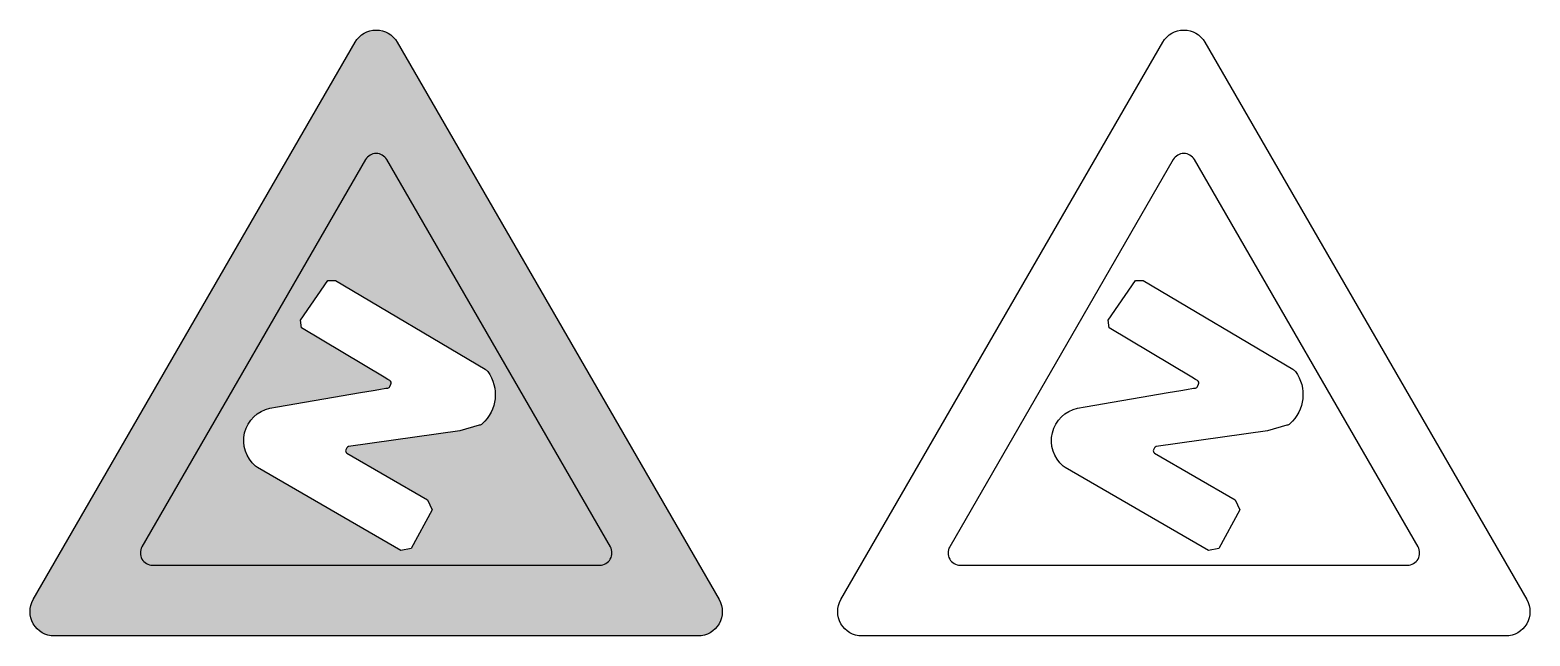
# Model space of a CAD drawing. Extents: x 599 to 1899, y 3 to 528.
import ezdxf

# ---------------------------------------------------------------- set-up
doc = ezdxf.new("R2010")
doc.units = 0
doc.header["$MEASUREMENT"] = 0

msp = doc.modelspace()

# ---------------------------------------------------------------- hatches: boundary and pattern name
h = msp.add_hatch(color=1)
edge = h.paths.add_edge_path()
edge.add_line((916.7944611620399, 517.878), (1195.79646116204, 34.64429999999999))
edge.add_arc((1177.579020894865, 24.15172014307126), 21.0230673771006, -89.95246869548629, 29.940370309140803, ccw=False)
edge.add_line((1177.59646116204, 3.12866), (619.6024611620398, 3.13062))
edge.add_arc((619.6208474493184, 24.1524724024565), 21.02186044302992, 150.054124911261, 269.9498875563778, ccw=False)
edge.add_line((601.4054611620397, 34.6462), (880.4014611620398, 517.878))
edge.add_arc((898.5979611620398, 507.3507841203057), 21.02224741619433, 30.050656878707116, 149.9493431212929, ccw=False)
edge = h.paths.add_edge_path(flags=16)
edge.add_arc((1092.367149679931, 75.12488525814727), 10.6050893459825, 270.0503068552257, 389.9455535669114)
edge.add_line((1101.55646116204, 80.4187), (907.7784611620398, 416.051))
edge.add_arc((898.5994611620398, 410.7397748072998), 10.60486464070017, 30.0548703569419, 149.9451296430581)
edge.add_line((889.4204611620398, 416.051), (695.64446116204, 80.41820000000001))
edge.add_arc((704.8329796610373, 75.12392619356038), 10.60463141009473, 150.0501585914442, 269.9431695761148)
edge.add_line((704.8224611620399, 64.5193), (1092.37646116204, 64.5198))
h = msp.add_hatch(color=7)
h.paths.add_polyline_path([(907.7784611620398, 416.051, 0.5767119999999999), (889.4204611620398, 416.051), (695.64446116204, 80.4182, 0.5767279999999999), (704.8224611620399, 64.5193), (1092.37646116204, 64.5198, 0.576741), (1101.55646116204, 80.4187)])
h.paths.add_polyline_path([(992.9864611620399, 234.313, -0.068682), (995.2864611620398, 232.522, -0.3843030000000002), (990.4764611620399, 186.935, -0.07221600682065772), (987.7720905610347, 185.7290647197059), (971.2064611620401, 180.883), (874.7457369297358, 167.302616464423, 0.2530547806129624), (873.1440943990215, 166.1194877908944), (872.3444424241364, 164.411824476899, 0.3884398946028204), (873.1898796539493, 161.713496815669), (943.0414611620398, 121.2120000000002), (947.2264611620398, 112.6160000000001), (929.0114611620397, 79.08979999999998), (919.9014611620397, 77.29929999999996), (795.8284611620397, 149.115, -0.04885680000000001), (794.1524611620398, 150.309, -0.6243119999999998), (806.5084611620398, 200.588), (813.1304611620232, 201.7409999999973), (884.9184611620399, 214.115), (896.0994611620368, 216.0329999999995), (900.8754611620361, 216.8279999999988), (907.0814611620401, 217.832), (907.14246116204, 217.8380000000001), (908.6414611620398, 218.047, 0.253625138033615), (910.5074189762091, 219.4237738190355), (911.43446116204, 221.404, 0.388352263559434), (910.454516197647, 224.5394880073069), (908.7674611620398, 225.518), (905.6354611620465, 227.3379999999951), (833.9424611620398, 270.1479999999999), (832.9584611620398, 277.002), (856.6614611620397, 311.333), (863.4664611620396, 311.333)], flags=16)

# ---------------------------------------------------------------- linework, layer by layer
at = {"color": 1}
msp.add_lwpolyline([(916.7944611620399, 517.878), (1195.79646116204, 34.6443, -0.576727), (1177.59646116204, 3.12866), (619.6024611620398, 3.13062, -0.5767439999999999), (601.4054611620397, 34.6462), (880.4014611620398, 517.878, -0.576761)], format="xyb", close=True, dxfattribs=at)
for points in [[(1616.79446116204, 517.878), (1895.79646116204, 34.6443, -0.576727), (1877.59646116204, 3.12866), (1319.60246116204, 3.13062, -0.5767439999999999), (1301.40546116204, 34.6462), (1580.40146116204, 517.878, -0.576761)], [(1092.37646116204, 64.5198, 0.576741), (1101.55646116204, 80.4187), (907.7784611620398, 416.051, 0.576712), (889.4204611620398, 416.051), (695.64446116204, 80.4182, 0.576728), (704.8224611620399, 64.5193)], [(1792.37646116204, 64.5198, 0.576741), (1801.55646116204, 80.4187), (1607.77846116204, 416.051, 0.576712), (1589.42046116204, 416.051), (1395.64446116204, 80.4182, 0.576728), (1404.82246116204, 64.5193)], [(813.1304611620399, 201.741), (884.9184611620399, 214.115), (896.0994611620399, 216.033), (900.8754611620398, 216.828), (907.0814611620399, 217.832), (907.1424611620398, 217.838), (908.6414611620398, 218.047, 0.253894), (910.5084611620398, 219.426), (911.43446116204, 221.404, 0.38918), (910.4484611620396, 224.543), (908.7674611620398, 225.518), (905.6354611620397, 227.338), (833.9424611620398, 270.148), (832.9584611620398, 277.002), (856.6614611620398, 311.333), (863.4664611620396, 311.333), (992.9864611620399, 234.313, -0.068682), (995.2864611620398, 232.522, -0.384303), (990.4764611620399, 186.935, -0.06753250000000001), (987.9564611620399, 185.783), (971.2064611620399, 180.883), (874.7484611620398, 167.303, 0.253894), (873.1424611620398, 166.116), (872.3454611620398, 164.414, 0.38918), (873.1924611620398, 161.712), (943.0414611620399, 121.212), (947.2264611620399, 112.616), (929.0114611620397, 79.0898), (919.9014611620398, 77.2993), (795.8284611620397, 149.115, -0.04885680000000001), (794.1524611620398, 150.309, -0.624312), (806.5084611620398, 200.588)], [(1513.13046116204, 201.741), (1584.91846116204, 214.115), (1596.09946116204, 216.033), (1600.87546116204, 216.828), (1607.08146116204, 217.832), (1607.14246116204, 217.838), (1608.64146116204, 218.047, 0.253894), (1610.50846116204, 219.426), (1611.43446116204, 221.404, 0.38918), (1610.44846116204, 224.543), (1608.76746116204, 225.518), (1605.63546116204, 227.338), (1533.94246116204, 270.148), (1532.95846116204, 277.002), (1556.66146116204, 311.333), (1563.46646116204, 311.333), (1692.98646116204, 234.313, -0.068682), (1695.28646116204, 232.522, -0.384303), (1690.47646116204, 186.935, -0.06753250000000001), (1687.95646116204, 185.783), (1671.20646116204, 180.883), (1574.74846116204, 167.303, 0.253894), (1573.14246116204, 166.116), (1572.34546116204, 164.414, 0.38918), (1573.19246116204, 161.712), (1643.04146116204, 121.212), (1647.22646116204, 112.616), (1629.01146116204, 79.0898), (1619.90146116204, 77.2993), (1495.82846116204, 149.115, -0.04885680000000001), (1494.15246116204, 150.309, -0.624312), (1506.50846116204, 200.588)]]:
    msp.add_lwpolyline(points, format="xyb", close=True)

doc.saveas('drawing.dxf')
